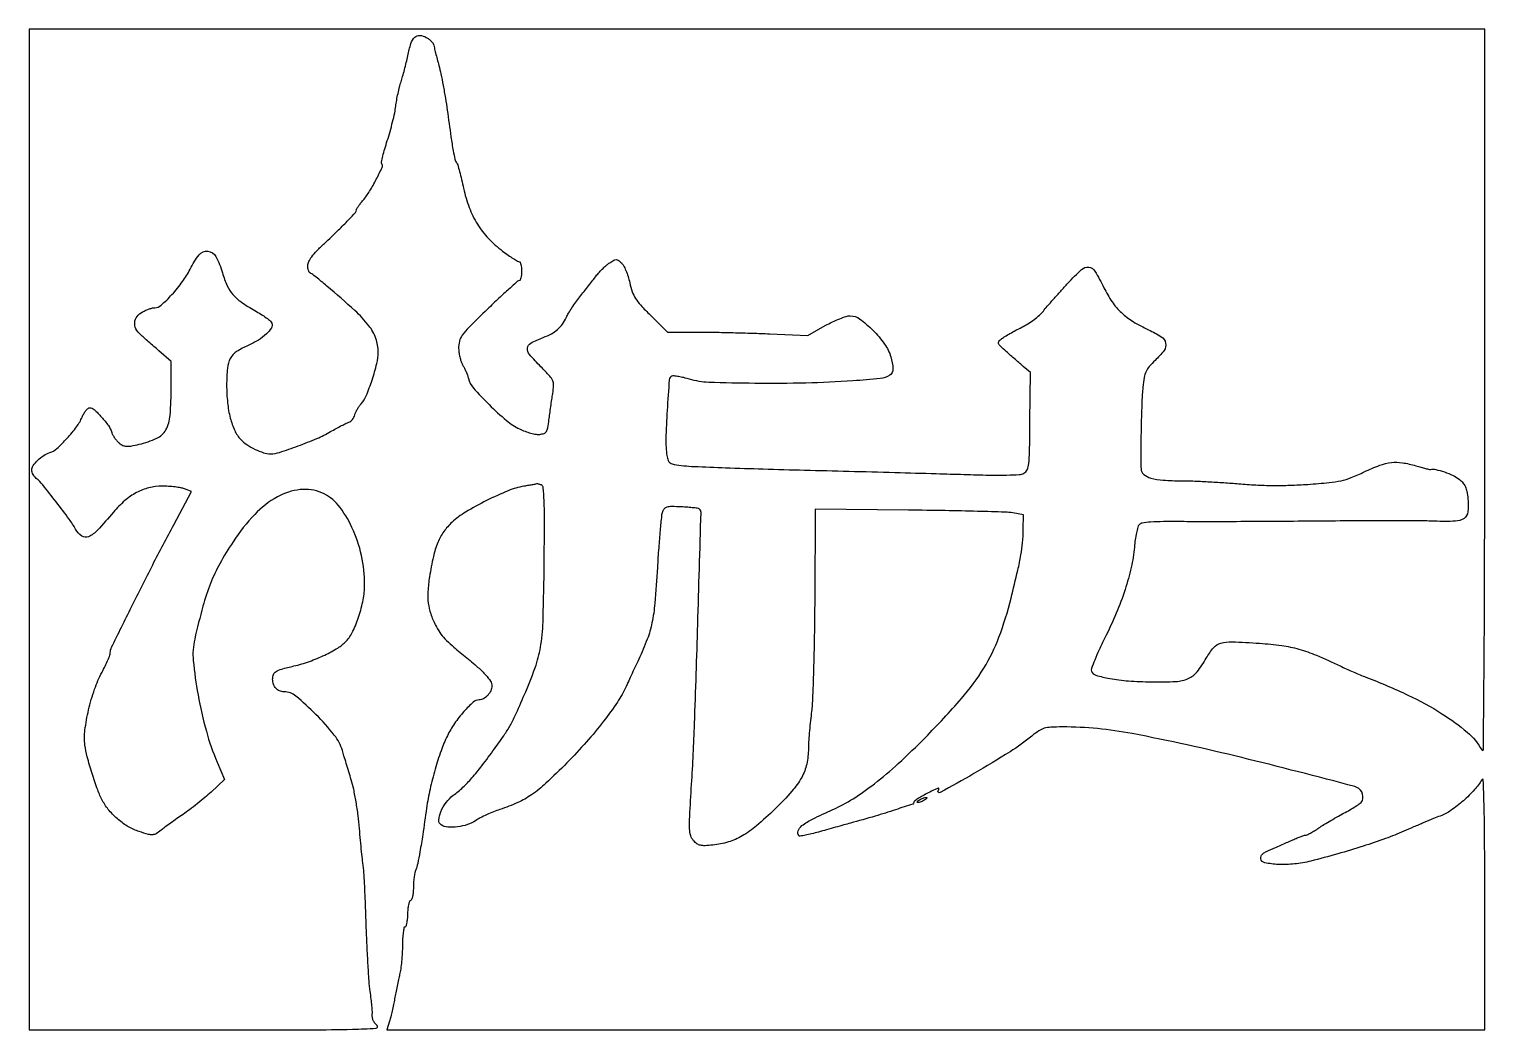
# Model space of a CAD drawing. Extents: x 0 to 538, y 0 to 370.
import ezdxf

# ---------------------------------------------------------------- set-up
doc = ezdxf.new("R2010")
doc.units = 0

msp = doc.modelspace()

# ---------------------------------------------------------------- linework, layer by layer
for points in [[(0, 185), (0, 0), (65.071429, 0, 0.00052), (103.907749, 0.040352, 0.005666), (119.540584, 0.25, 0.008154), (128.203529, 0.605811, 0.647633), (128.571429, 1.571429, -0.043505), (127.649888, 2.668985, -0.065612), (127.073566, 3.774779, -0.069427), (126.823417, 4.943908, -0.055995), (126.874478, 6.228696, 0.061701), (126.889281, 6.750754, 0.001932), (126.67838, 8.879284, 0.003742), (126.400832, 11.389792, 0.002581), (126.05059, 14.228696, -0.013871), (125.653422, 18.18019, -0.003414), (125.225618, 24.691571, -0.003492), (124.838478, 32.159466, -0.003486), (124.555446, 39.636227, 0.002119), (124.304182, 46.791568, 0.002827), (124.011776, 53.286171, 0.001982), (123.714338, 58.727195, 0.028963), (123.490949, 60.636227, -0.016238), (123.245484, 62.354151, -0.002322), (122.873539, 65.890017, -0.002638), (122.474907, 70.078511, -0.002248), (122.097658, 74.5, 0.012151), (121.600173, 79.224145, 0.009501), (120.838523, 84.325, 0.009627), (119.94735, 89.048454, 0.02306), (119.059245, 92.5, -0.000418), (118.154583, 95.454655, -0.000366), (117.213978, 98.544012, -0.000368), (116.368562, 101.335439, -0.001102), (115.796184, 103.245571, 0.09662), (112.797216, 108.983965, 0.026719), (106.001431, 116.61386, 0.023212), (98.608765, 123.409102, 0.17601), (94.229418, 125, -0.100074), (92.548237, 125.339888, -0.108623), (91.186826, 126.302316, -0.103094), (90.305793, 127.793761, -0.082212), (90, 129.640983, -0.092877), (90.327059, 131.386503, -0.16162), (91.256569, 132.510624, -0.073404), (93.23976, 133.37935, -0.009075), (97.827117, 134.541778, 0.027474), (103.578656, 136.226595, 0.025883), (109.22966, 138.560374, 0.027065), (114.061376, 141.184423, 0.06726), (117.168767, 143.728008, 0.076945), (119.640243, 147.364412, 0.031208), (121.873611, 152.940603, 0.03107), (123.473819, 159.043344, 0.048618), (124, 164.441929, 0.053672), (122.817426, 175.426816, 0.055217), (119.325149, 185.797967, 0.061183), (114.191293, 194.035211, 0.124265), (108.127876, 198.587318, 0.12773), (100.166745, 199.730606, 0.098639), (91.779629, 197.061619, 0.076892), (83.369082, 190.558176, 0.044214), (75.388502, 180.5, 0.019424), (70.465612, 172.35247, 0.032258), (67.047081, 165.0944, 0.027376), (64.244986, 156.665475, 0.01007), (61.189552, 144.5, 0.080446), (60.66865, 136.544188, 0.021193), (62.423639, 123.865362, 0.02217), (65.498886, 110.383089, 0.033471), (69.463032, 99.014466), (72.223635, 92.528931), (67.241251, 87.947616, -0.010845), (64.943922, 85.925386, -0.006565), (62.142233, 83.627247, -0.006575), (59.299454, 81.41777, -0.011485), (56.879433, 79.673314, 0.003258), (54.619099, 78.099827, 0.00285), (52.27589, 76.425786, 0.002865), (50.176011, 74.889031, 0.008531), (48.761893, 73.803793, -0.03046), (46.953795, 72.538123, -0.122962), (45.679168, 72.136659, -0.082334), (44.111071, 72.300115, -0.009301), (40.671919, 73.314285, -0.056227), (36.774422, 75.044054, -0.04274), (32.955654, 77.744236, -0.042385), (29.615892, 81.085425, -0.052315), (27.145561, 84.728017, -0.034668), (25.355985, 88.713007, -0.011386), (23.271096, 94.79966, -0.011395), (21.464894, 100.977289, -0.034461), (20.625585, 105.277282, -0.062915), (20.63557, 110.839017, -0.025642), (21.982836, 118.29651, -0.025589), (24.190402, 125.939851, -0.039652), (26.93675, 132.231104, 0.009484), (28.109792, 134.529606, 0.012053), (29.10017, 136.695816, 0.010111), (29.843637, 138.533204, 0.091321), (30, 139.382188, -0.114424), (30.479015, 141.447949, -0.000949), (37.848701, 156.412545, -0.003725), (45.673464, 171.933456, -0.00416), (53.450261, 186.772336), (60.012705, 199.044671), (57.441253, 200.022336, 0.047247), (56.071963, 200.399672, 0.014344), (53.939298, 200.712811, 0.014226), (51.51654, 200.92816, 0.015052), (49.130681, 201, 0.061076), (44.265551, 200.403488, 0.061629), (39.704471, 198.649594, 0.056259), (35.37322, 195.669836, 0.038788), (31.18892, 191.425331, -0.0121), (25.233582, 184.702253, -0.099524), (21.92876, 182.326486, -0.265655), (19.475129, 182.558863, -0.114057), (17.20349, 185.097632, 0.032712), (14.833971, 188.809155, 0.00631), (10.031793, 195.176012, 0.005266), (5.063942, 201.454728, 0.050598), (2.667368, 203.872445, -0.053416), (2.029347, 204.523372, -0.042998), (1.489789, 205.342061, -0.044525), (1.120919, 206.195947, -0.079866), (1, 206.948131, -0.151578), (1.516598, 208.613041, -0.049435), (3.194021, 210.60244, -0.048263), (5.407003, 212.373894, -0.071295), (7.657774, 213.423181, 0.112946), (10.249692, 214.903176, 0.022423), (14.038356, 218.716198, 0.024655), (17.573186, 223.016091, 0.060819), (19.589678, 226.560387, -0.031934), (20.241421, 227.877086, -0.040845), (21.010926, 228.989614, -0.045881), (21.780657, 229.770105, -0.176974), (22.409828, 230, -0.189788), (24.03725, 229.359189, -0.02323), (26.765318, 226.568867, -0.027927), (29.278675, 223.408329, -0.077317), (30.540776, 220.871526, 0.049099), (30.964308, 219.884809, 0.028037), (31.653479, 218.784661, 0.027766), (32.478831, 217.745464, 0.040876), (33.321485, 216.940761, 0.058547), (34.652399, 216.099474, 0.096795), (35.935065, 215.766832, 0.060483), (37.641256, 215.869432, 0.011881), (40.653976, 216.494711, 0.0517), (47.161792, 218.736238, 0.158499), (50.533951, 221.87395, 0.108986), (52.111966, 227.163917, 0.018198), (52.5, 237.821763), (52.5, 247.143526), (48, 251.060661, -0.000186), (46.112136, 252.705231, -0.000168), (44.160938, 254.407402, -0.000168), (42.414289, 255.933197, -0.000537), (41.25, 256.953165, -0.092703), (39.499798, 259.183189, -0.141573), (39.016138, 261.578107, -0.148614), (39.887784, 263.779107, -0.105743), (41.95034, 265.47432, -0.018483), (43.189883, 266.058309, -0.01825), (44.47436, 266.551831, -0.018462), (45.628557, 266.900555, -0.064212), (46.399716, 267, 0.185053), (48.80227, 267.920731, 0.023896), (52.787934, 271.861356, 0.028391), (56.700332, 276.635373, 0.042889), (59.480707, 281.231548, -0.053539), (62.85766, 286.555102, -0.258688), (66.050608, 287.876003, -0.246535), (68.982204, 285.881338, -0.049759), (71.460835, 279.859598, 0.03288), (73.228791, 275.116323, 0.072333), (75.30231, 271.85938, 0.064555), (78.371729, 269.109626, 0.02195), (83.462852, 265.934056, -0.01351), (85.689215, 264.597013, -0.017413), (87.654628, 263.244698, -0.015305), (89.199505, 262.025543, -0.127099), (89.713331, 261.304664, -0.235919), (89.541485, 259.537851, -0.064149), (87.705314, 257.30605, -0.051167), (84.716947, 255.024932, -0.035885), (80.954901, 253.075945, 0.04424), (76.686392, 250.773457, 0.123103), (74.399435, 248.282479, 0.100706), (73.301538, 244.695386, 0.024075), (73, 238.436425, 0.025449), (73.334535, 231.86798, 0.037595), (74.349771, 226.189838, 0.044151), (75.980075, 221.585831, 0.08124), (78.188165, 218.292954, 0.056953), (80.457121, 216.365519, 0.03564), (83.486192, 214.634567, 0.035965), (86.625634, 213.395131, 0.076175), (89.204152, 213, 0.077987), (92.570016, 213.528201, 0.010314), (99.412333, 215.886753, 0.012837), (106.38549, 218.657746, 0.02994), (111.408199, 221.169931, -0.005641), (113.479733, 222.335091, -0.006387), (115.493467, 223.404815, -0.005865), (117.225578, 224.271206, -0.034709), (118.165306, 224.649472, 0.091068), (118.842937, 225.015212, 0.052727), (119.501814, 225.669519, 0.050353), (120.044247, 226.492234, 0.059162), (120.376606, 227.364383, -0.044619), (120.71643, 228.340287, -0.023638), (121.298797, 229.482425, -0.023332), (122.009795, 230.602863, -0.033263), (122.749262, 231.519899, 0.089518), (124.602691, 234.433558, 0.017672), (126.750235, 240.268642, 0.019164), (128.491367, 246.346689, 0.06024), (129, 250.553118, 0.085297), (128.12018, 255.673004, 0.079831), (125.574157, 260.336935, 0.043669), (120.394246, 265.938664, 0.00855), (110.065347, 275, 0.004173), (107.967348, 276.748104, 0.0058), (106.05737, 278.276042, 0.00369), (104.432116, 279.526365, 0.071474), (103.877697, 279.833333, -0.17805), (103.539712, 280.127008, -0.049102), (103.257824, 280.784731, -0.043086), (103.064509, 281.646548, -0.033648), (103, 282.604048, -0.118776), (103.344836, 284.035188, -0.042388), (104.464363, 285.830366, -0.03099), (106.33213, 288.028608, -0.012825), (109.110179, 290.770715, 0.003684), (114.350052, 295.757004, 0.009681), (118.011058, 299.432219, 0.006794), (120.632701, 302.243468, 0.184567), (120.995373, 303.173275, -0.138189), (121.111214, 303.573844, -0.011069), (121.718638, 304.504443, -0.014298), (122.511883, 305.594644, -0.010474), (123.451054, 306.759462, 0.037393), (125.821631, 310.046849, 0.019241), (128.30754, 314.475171, 0.011181), (130.436693, 318.875097, 0.250528), (130.351044, 320.241017, -0.191379), (130.244291, 320.843423, -0.007493), (130.739404, 323.08079, -0.012372), (131.443773, 325.755356, -0.008323), (132.373996, 328.774294, 0.01021), (133.384567, 332.098531, 0.008294), (134.335194, 335.699324, 0.008397), (135.100594, 339.047613, 0.021503), (135.508799, 341.5, -0.013406), (135.839384, 343.705998, -0.009018), (136.329561, 346.20625, -0.009087), (136.89199, 348.610432, -0.017745), (137.442437, 350.5, 0.011478), (138.031843, 352.432774, 0.005183), (138.719816, 354.991362, 0.005128), (139.390621, 357.708354, 0.006983), (139.936088, 360.172722, -0.027195), (141.121317, 364.659886, -0.119502), (142.543763, 366.977393, -0.215345), (144.375608, 367.663176, -0.112743), (146.755399, 366.951634, -0.036367), (147.755226, 366.285413, -0.037171), (148.640183, 365.485792, -0.039847), (149.296838, 364.677167, -0.109682), (149.570383, 364, 0.017606), (149.754232, 363.095967, 0.002272), (150.224335, 361.178125, 0.00265), (150.804734, 358.907217, 0.002208), (151.444949, 356.5, -0.014668), (152.168461, 353.478399, -0.005406), (153.017249, 349.178125, -0.005353), (153.843488, 344.459826, -0.006411), (154.516743, 340, 0.001482), (155.90476, 330.148427, 0.00872), (156.738242, 324.995959, 0.013391), (157.389288, 321.858329, 0.102358), (158.02111, 320.5, -0.088891), (158.388602, 319.762104, -0.005205), (159.071223, 317.33663, -0.007745), (159.813066, 314.412335, -0.005618), (160.551776, 311.135336, 0.038226), (162.64302, 304.047247, 0.048219), (165.675552, 297.921451, 0.049378), (169.757361, 292.604301, 0.043282), (174.974353, 287.927093, 0.007684), (177.042044, 286.422614, 0.010899), (178.929801, 285.153583, 0.007204), (180.535145, 284.156819, 0.136142), (181.100411, 284, -0.292226), (181.448387, 283.777636, -0.045526), (181.735746, 282.971875, -0.038648), (181.934853, 281.841286, -0.024271), (182, 280.5, -0.023569), (181.936736, 279.158672, -0.037627), (181.743277, 278.028125, -0.043747), (181.464392, 277.219555, -0.296025), (181.126051, 277, 0.182915), (180.547006, 276.780836, 0.00198), (177.325172, 273.911344, 0.005901), (173.631478, 270.515689, 0.003767), (169.414139, 266.485427, 0.003519), (162.584152, 259.765283, 0.038808), (160.087366, 256.853913, 0.095598), (159.025951, 254.603386, 0.072611), (158.739124, 251.884629, 0.027706), (158.90366, 250.16253, 0.023392), (159.262746, 248.367404, 0.024044), (159.746817, 246.758667, 0.058562), (160.292848, 245.649202, -0.027102), (160.872354, 244.637429, -0.015604), (161.464031, 243.363325, -0.015561), (161.979887, 242.04285, -0.025024), (162.326851, 240.885521, 0.121356), (164.199361, 237.312916, 0.016638), (170.023945, 231.154782, 0.019692), (176.400456, 225.325738, 0.062193), (181.243739, 222.173508, 0.025013), (183.262233, 221.313604, 0.023326), (185.403656, 220.63692, 0.024018), (187.361597, 220.21674, 0.069584), (188.743739, 220.182973, 0.059699), (190.294963, 220.552361, 0.164499), (191.158119, 221.249086, 0.097259), (191.67575, 222.576943, 0.013658), (192.118965, 225.5, -0.002803), (192.411297, 227.757576, -0.001708), (192.780691, 230.421366, -0.001711), (193.164943, 233.059585, -0.00303), (193.502464, 235.232308, 0.025744), (193.835531, 238.284453, 0.11857), (193.521435, 240.022182, 0.082641), (192.405531, 241.726283, 0.008868), (189.133499, 245.152314, -0.018847), (184.951848, 249.709453, -0.198678), (184.190706, 252.065155, -0.256252), (185.405878, 253.91409, -0.030992), (190, 255.997097, 0.032984), (193.028548, 257.384817, 0.055477), (195.323813, 258.976915, 0.059412), (197.10628, 260.949454, 0.044663), (198.578182, 263.479698, -0.026578), (199.362606, 264.947692, -0.009778), (200.617897, 266.934661, -0.00966), (202.076223, 269.055712, -0.011447), (203.537573, 271, 0.000693), (205.07879, 272.961274, 0.000512), (206.779133, 275.135817, 0.000517), (208.381659, 277.193985, 0.001162), (209.592737, 278.760228, -0.019946), (210.734315, 280.127246, -0.015018), (212.091593, 281.5391, -0.015245), (213.450057, 282.790964, -0.033526), (214.576416, 283.642027, -0.020458), (216.082913, 284.543282, -0.126622), (216.950327, 284.761368, -0.150741), (217.739302, 284.513138, -0.032891), (218.869574, 283.618034, -0.086674), (219.654404, 282.611615, -0.023201), (220.527784, 280.770836, -0.022789), (221.340026, 278.552894, -0.021766), (221.961148, 276.236235, 0.02903), (222.911781, 272.885807, 0.058112), (224.108823, 270.411576, 0.04509), (226.038937, 267.908252, 0.011676), (229.588278, 264.25), (235.94216, 258), (247.72108, 257.978517, -0.003649), (253.241976, 257.92816, -0.00185), (260.190036, 257.788358, -0.001837), (267.360493, 257.591168, -0.002743), (273.627979, 257.361338), (287.755959, 256.765642), (294.224079, 260.382821, -0.016318), (296.901517, 261.76745, -0.017602), (299.597605, 262.937454, -0.017388), (301.969953, 263.775211, -0.07632), (303.434041, 264, -0.160157), (307.02888, 262.818207, -0.038696), (311.830634, 258.669301, -0.040157), (316.155483, 253.540729, -0.082665), (318.457798, 248.839061, -0.060155), (319.23261, 244.331791, -0.270227), (318.050204, 242.048192, -0.115932), (314.536598, 240.827608, -0.008818), (304.4569, 239.959865, -0.010929), (287.045722, 239.151691, -0.008652), (268.201525, 239.015574, -0.00647), (251.169674, 239.40773, -0.063262), (244.08124, 240.568515, 0.013584), (241.967669, 241.134183, 0.017183), (239.985363, 241.535972, 0.015344), (238.326632, 241.761152, 0.118209), (237.554772, 241.659391, 0.289675), (236.574369, 240.343908, 0.003382), (235.785041, 229.052817, 0.009429), (235.315498, 218.430196, 0.044862), (235.706106, 212.368289, 0.047693), (236.177292, 210.51777, 0.171665), (236.935966, 209.588468, 0.098341), (238.370087, 209.064855, 0.010341), (241.926088, 208.587872, 0.018031), (245.788731, 208.291411, 0.001089), (257.408358, 207.845401, 0.001628), (271.254204, 207.389283, 0.001203), (286.57995, 206.971262, -0.000332), (302.950732, 206.553268, -0.000296), (319.955405, 206.097723, -0.000297), (335.238978, 205.670151, -0.000922), (345.544834, 205.356695, 0.003493), (354.778156, 205.123371, 0.00973), (361.262438, 205.131025, 0.009646), (365.890987, 205.315949, 0.108466), (367.650617, 205.813016, 0.169546), (368.829902, 207.095502, 0.073004), (369.439436, 209.369825, 0.024523), (369.731867, 213.723613, 0.002057), (369.888847, 225.004217), (370.066129, 243.092432), (367.416068, 245.296216, -0.003816), (366.145027, 246.369724, -0.001675), (364.477267, 247.809971, -0.001657), (362.717763, 249.350037, -0.00222), (361.133003, 250.759005, -0.007502), (358.813698, 252.903216, -0.121324), (358.245549, 253.793259, -0.269128), (358.396687, 254.542192, -0.045823), (359.5, 255.578904, -0.028324), (360.612504, 256.349965, -0.007465), (362.476885, 257.453661, -0.007553), (364.640001, 258.647973, -0.007688), (366.825568, 259.769164, 0.026314), (369.060509, 261.022911, 0.020013), (371.372364, 262.617694, 0.020385), (373.424165, 264.292748, 0.043864), (374.825568, 265.773986, -0.010272), (376.270926, 267.523148, -0.002919), (378.588677, 270.182011, -0.002939), (381.241605, 273.154349, -0.003108), (383.880568, 276.040027, -0.01957), (388.968679, 281.120779, -0.220549), (391.615016, 281.972534, -0.231109), (393.899531, 280.48557, -0.021476), (397.199063, 274.396828, 0.036685), (400.228068, 269.191417, 0.053727), (403.670358, 265.167792, 0.051666), (407.996096, 261.862148, 0.030905), (413.719663, 258.827729, -0.037379), (418.402477, 256.26695, -0.199509), (420.017782, 253.915, -0.21477), (419.43055, 251.227845, -0.043536), (416.113034, 247.485386, 0.024499), (413.940238, 245.214417, 0.071295), (412.767752, 243.393089, 0.064738), (412.094125, 241.217958, 0.017696), (411.607303, 237.651054, 0.015967), (411.244396, 232.347981, 0.003455), (410.973519, 223.163832, 0.003736), (410.832303, 213.814415, 0.010837), (410.923105, 207.347825, 0.220934), (411.917033, 205.394026, 0.096097), (414.569887, 204.034054, 0.053602), (419.084506, 203.23581, 0.017187), (425.899223, 203.007211, -0.009369), (430.071465, 202.932527, -0.004005), (435.645397, 202.683516, -0.003961), (441.584809, 202.323294, -0.005202), (447, 201.895145, 0.010119), (453.332105, 201.45711, 0.010279), (459.643677, 201.278618, 0.010157), (466.029225, 201.359072, 0.009359), (472.583331, 201.697759, 0.006332), (480.424036, 202.350113, 0.030506), (484.844015, 203.048292, 0.040058), (488.574476, 204.19299, 0.016392), (493.437123, 206.309825, -0.021666), (499.177433, 208.737063, -0.059981), (503.433293, 209.764564, -0.068054), (507.495022, 209.688124, -0.034418), (512.495365, 208.551432, 0.005245), (514.382699, 208.004953, 0.007488), (516.069694, 207.562715, 0.004465), (517.492432, 207.225883, 0.104702), (517.904295, 207.219748, -0.106264), (519.86773, 207.184435, -0.0249), (523.047437, 206.271794, -0.026595), (526.241045, 204.987055, -0.059441), (528.462492, 203.611607, -0.046623), (529.871115, 202.255743, -0.07169), (530.780205, 200.831695, -0.060027), (531.348201, 199.028281, -0.023555), (531.707705, 196.44178, -0.046617), (531.69697, 191.475207, -0.222942), (530.291949, 189.09927, -0.142634), (527.084716, 188.055294, -0.016378), (519.413704, 188.066188, 0.007231), (513.644911, 188.179919, 0.001209), (502.571526, 188.211299, 0.001324), (489.552577, 188.182234, 0.001174), (476, 188.084259, -0.000746), (462.029158, 187.971288, -0.000699), (447.753924, 187.897101, -0.000695), (435.087677, 187.866591, -0.002404), (426.885698, 187.897676, 0.003978), (419.167421, 187.902635, 0.015734), (414.424465, 187.718612, 0.02018), (411.340938, 187.376178, 0.183809), (410.184714, 186.722566, 0.108076), (409.725762, 185.835395, 0.014117), (409.230017, 183.754323, 0.015886), (408.784251, 181.216203, 0.012681), (408.460661, 178.456598, -0.032491), (407.279416, 170.961895, -0.023466), (405.036845, 162.801974, -0.021252), (401.763578, 154.042762, -0.016158), (397.468504, 144.73746, 0.008017), (395.437241, 140.518598, 0.011871), (393.804965, 136.752132, 0.007136), (392.569959, 133.576726, 0.18276), (392.574397, 132.666719, 0.232948), (394.254951, 131.111584, 0.027622), (399.343978, 129.900175, 0.026594), (406.242361, 129.031344, 0.014546), (414.76107, 128.664629, 0.015385), (423.793172, 128.816699, 0.090208), (428.397413, 129.882769, 0.123499), (431.63233, 132.358412, 0.039527), (435.040333, 137.417471, -0.047685), (437.746186, 141.296357, -0.149446), (440.393105, 142.991827, -0.077924), (444.504867, 143.477075, -0.007223), (454.757688, 142.93823, -0.017416), (462.91099, 142.105491, -0.03453), (469.27001, 140.779047, -0.031367), (475.764411, 138.500797, -0.011991), (484.5, 134.55687, 0.005777), (486.741787, 133.511025, 0.003762), (489.353125, 132.352909, 0.003783), (491.918003, 131.261411, 0.007199), (494, 130.428922, -0.018636), (509.5462, 123.796472, -0.03018), (522.150159, 116.896833, -0.036002), (531.513102, 110.024568, -0.090829), (536.837911, 103.5, 0.771297), (537.428522, 103.64862, 0.000433), (537.697757, 132.217474, 0.001671), (537.902052, 171.394077, 0.000411), (537.969591, 235.75), (538, 370), (269, 370), (0, 370)], [(182.851821, 200.979844, 0.055785), (177.096007, 199.33257, 0.01839), (169.073821, 195.682783, 0.018561), (161.298753, 191.42649, 0.051393), (156.304861, 187.703024, 0.053712), (153.256295, 184.227847, 0.055433), (151.055283, 180.218233, 0.042427), (149.393115, 174.965468, 0.016668), (147.970273, 167.5, 0.023476), (147.383552, 162.091303, 0.045974), (147.516749, 157.764271, 0.050902), (148.41436, 153.831101, 0.03643), (150.168244, 149.670214, 0.030528), (151.797177, 146.907717, 0.040655), (153.617648, 144.633726, 0.026626), (156.313643, 142.065105, 0.005989), (161.179369, 138, -0.008992), (165.878581, 134.025847, -0.028821), (168.800254, 131.149357, -0.043698), (170.490272, 128.918036, -0.141147), (171, 127.148352, -0.109851), (170.608589, 125.388299, -0.0754), (169.469641, 123.680476, -0.077419), (167.914423, 122.429024, -0.131515), (166.311551, 122, 0.186281), (164.094899, 121.144475, 0.027446), (160.654635, 117.661568, 0.030539), (157.214035, 113.258489, 0.036823), (154.567032, 108.726535, 0.027652), (152.227871, 103.189647, 0.016197), (150.017718, 96.338206, 0.015749), (148.161645, 89.012953, 0.018766), (146.891765, 82, -0.00175), (145.452847, 72.153512, -0.00608), (144.423085, 65.803499, -0.00815), (143.599498, 61.503204, -0.042921), (142.909772, 59.202947, 0.044337), (142.559403, 58.022332, 0.016063), (142.267246, 56.297079, 0.015783), (142.066782, 54.377695, 0.018127), (142, 52.53628, -0.02211), (141.92484, 50.837449, -0.031774), (141.69694, 49.349221, -0.032757), (141.3693, 48.213972, -0.229555), (140.968308, 47.822769, 0.232836), (140.560966, 47.420389, 0.028974), (140.211731, 46.187682, 0.029301), (139.953017, 44.580034, 0.020229), (139.841485, 42.739436, -0.017323), (139.74199, 40.922719, -0.028053), (139.517803, 39.392209, -0.027212), (139.219613, 38.252709, -0.325971), (138.873177, 38, 0.35906), (138.526911, 37.714536, 0.014947), (138.249488, 36.017187, 0.020004), (138.048167, 33.837879, 0.012145), (137.976143, 31.25, -0.01271), (137.892807, 28.372514, -0.010448), (137.661697, 25.307813, -0.010591), (137.330756, 22.500495, -0.02739), (136.93919, 20.5, 0.007185), (136.489624, 18.611364, 0.003574), (135.97153, 16.20625, 0.003546), (135.470097, 13.706058, 0.005203), (135.067675, 11.5, -0.007838), (134.663338, 9.347751, -0.00605), (134.157438, 7.014063, -0.006121), (133.631693, 4.845214, -0.01455), (133.174434, 3.25), (132.139611, 0), (335.069806, 0), (538, 0), (537.969591, 47.25, 0.00113), (537.903462, 70.023195, 0.004936), (537.700882, 83.495317, 0.003946), (537.40979, 92.366838, 0.759909), (536.842293, 92.5, -0.059504), (534.21699, 88.826651, -0.027955), (530.042281, 84.733649, -0.027935), (525.453654, 81.144632, -0.061727), (521.525702, 79.07661, 0.00608), (519.015966, 78.093122, 0.002207), (515.479425, 76.639192, 0.002188), (511.622685, 75.013843, 0.002608), (508, 73.446043, -0.016395), (501.281981, 70.756042, -0.00922), (492.966933, 67.911277, -0.008488), (483.600071, 65.072929, -0.007259), (473.642166, 62.394768, -0.036693), (467.655145, 61.337072, -0.037224), (461.606822, 61.173153, -0.036264), (456.679525, 61.766358, -0.30666), (455.183085, 63.268871, -0.141602), (455.266963, 64.167483, -0.109195), (455.818819, 64.988258, -0.069225), (456.916942, 65.777378, -0.024622), (458.673042, 66.594786, 0.004677), (460.431216, 67.32936, 0.00257), (462.570137, 68.259647, 0.002561), (464.731173, 69.22604, 0.004095), (466.565724, 70.075914, -0.009126), (468.199013, 70.812681, -0.011357), (469.744031, 71.4348, -0.009729), (471.054565, 71.899311, -0.080466), (471.676178, 72, 0.111341), (472.286663, 72.13765, 0.012657), (473.556572, 72.780882, 0.014805), (475.044591, 73.640331, 0.011539), (476.610453, 74.658322, -0.012056), (478.51701, 75.895004, -0.005296), (481.096814, 77.443942, -0.005238), (483.869631, 79.030271, -0.006995), (486.421253, 80.408322, 0.012851), (488.719477, 81.684506, 0.017332), (490.725334, 82.962448, 0.014439), (492.300146, 84.112581, 0.149257), (492.758492, 84.761715, 0.431112), (489.954225, 89.949037, 0.005041), (448.155217, 100.668589, 0.012605), (407.691835, 109.536772, 0.047672), (381.915617, 112, 0.011916), (377.568512, 111.896383, 0.060094), (375.177692, 111.491627, 0.074845), (373.200163, 110.567495, 0.02447), (370.602992, 108.651885, -0.030779), (362.524651, 102.849324, -0.008532), (349.165959, 94.763606, -0.006989), (336.663919, 87.717041, -0.826511), (336.00977, 88.511772, 0.1455), (336.255881, 89.087845, 0.519902), (336.008032, 89.308177, 0.053272), (334.81575, 88.888254, 0.005987), (332.235442, 87.619307, 0.011293), (330.229194, 86.545051, 0.017052), (328.537911, 85.512083, 0.011929), (327.215532, 84.595208, 0.239606), (327, 84.171265, -0.320902), (326.530578, 83.515174, -0.002649), (320.204432, 81.394751, -0.007886), (312.649454, 79.038294, -0.004567), (303.5, 76.432682, 0.000751), (301.109828, 75.771681, 0.000345), (297.99717, 74.903528, 0.000342), (294.723302, 73.985563, 0.000473), (291.788239, 73.157435, -0.008904), (289.177044, 72.468001, -0.013648), (286.88995, 71.973259, -0.008062), (284.989096, 71.647708, -0.239131), (284.538239, 71.795095, -0.296781), (284.166556, 73.552745, -0.136707), (285.626192, 75.511811, -0.050374), (289.553905, 77.963724, -0.010233), (297, 81.441389, 0.03679), (304.497365, 85.440574, 0.024778), (312.434882, 91.025092, 0.020568), (321.194386, 98.460026, 0.011568), (331.230569, 108.153958, 0.015693), (344.53222, 122.483218, 0.041319), (352.829238, 133.761775, 0.048314), (358.412315, 145.170445, 0.029077), (362.8749, 159.575344, 0.002611), (365.378225, 169.936624, 0.013908), (366.558281, 175.640065, 0.022657), (367.138357, 180.046081, 0.016645), (367.395995, 184.966868), (367.5, 190.433737), (363.5, 191.119159, 0.034321), (360.688112, 191.40439, 0.001412), (350.540625, 191.705377, 0.002451), (338.507966, 191.96924, 0.001736), (325, 192.15229), (290.5, 192.5), (290.326338, 159, -0.002812), (290.18099, 145.552603, -0.003335), (289.887515, 132.851456, -0.002904), (289.506255, 122.14044, -0.021242), (289.076338, 117.026234, 0.005772), (288.664267, 113.452519, 0.005109), (288.316174, 109.721877, 0.005136), (288.071502, 106.355212, 0.01557), (288, 104.059667, -0.054042), (287.373307, 98.278374, -0.072253), (285.515695, 93.346377, -0.054949), (281.903758, 88.225019, -0.018713), (275.614905, 81.627652, -0.017013), (268.849276, 75.47614, -0.044489), (263.487831, 71.689286, -0.057193), (258.406278, 69.469982, -0.048841), (252.674932, 68.308749, -0.015395), (249.795111, 68.102454, -0.065913), (248.084353, 68.25841, -0.096772), (246.815936, 68.818002, -0.057127), (245.569805, 69.916604, -0.110277), (244.50301, 71.804068, -0.064754), (244.073916, 74.373978, -0.022824), (244.117429, 78.941942, -0.001898), (244.816093, 90.777854, 0.006734), (245.920929, 113.175691, 0.001668), (247.114679, 149.912166, 0.000128), (248.308745, 191.228409, 0.206366), (247.783385, 192.549948, 0.160796), (247.341542, 192.772466, 0.006799), (245.580726, 193.00997, 0.011103), (243.454352, 193.219604, 0.007611), (241.0339, 193.367052, 0.0091), (237.446525, 193.465443, 0.065235), (235.729431, 193.256541, 0.141174), (234.736762, 192.672456, 0.102091), (234.056619, 191.575414, 0.062567), (233.713695, 190.087604, 0.002629), (233.190844, 184.675278, 0.0045), (232.66153, 178.238378, 0.00318), (232.178112, 171, -0.00566), (231.226712, 157.743596, -0.029269), (230.190644, 150.469908, -0.040945), (228.46551, 144.512231, -0.018367), (225.285578, 137, 0.000228), (223.860116, 133.946051, 0.000247), (222.475287, 130.971791, 0.000232), (221.290671, 128.421153, 0.001203), (220.640356, 127.010352, -0.03936), (217.396303, 121.18615, -0.017966), (212.313483, 114.108502, -0.016459), (205.963294, 106.440206, -0.013818), (198.751548, 98.732968, -0.00979), (191.018313, 91.213498, -0.035825), (185.706898, 86.916735, -0.046879), (180.609592, 84.032798, -0.026735), (174, 81.486451, 0.016828), (171.639405, 80.630323, 0.012514), (169.092748, 79.533746, 0.012682), (166.740344, 78.37706, 0.027804), (165.017865, 77.349364, -0.071106), (162.024825, 75.897784, -0.047373), (158.294873, 75.08359, -0.048495), (154.718257, 75.000153, -0.12372), (152.273811, 75.809614, -0.278452), (151.406351, 77.553082, -0.077249), (152.150146, 80.650772, -0.063753), (154.085293, 84.052816, -0.07034), (156.761073, 86.730948, 0.026894), (160.281143, 89.690837, 0.023152), (163.652621, 93.156934, 0.018082), (167.363194, 97.660966, 0.007763), (172, 103.922348, 0.006043), (175.864405, 109.453737, 0.024495), (178.007979, 112.959901, 0.020157), (179.986368, 116.958546, 0.003174), (183.508183, 125, 0.018967), (187.331175, 134.900055, 0.046864), (189.156198, 142.458183, 0.029253), (189.971825, 152.055418, 0.003885), (190.349128, 172.42132, 0.001612), (190.46587, 187.922491, 0.01057), (190.335025, 195.695542, 0.012767), (190.034974, 200.414158, 0.286297), (189.246022, 201.459087, 0.010512), (188.693702, 201.657815, 0.015565), (188.201082, 201.806556, 0.010679), (187.792243, 201.906931, 0.210426), (187.668213, 201.882381, -0.105934), (187.524997, 201.821978, -0.000702), (186.18401, 201.568743, -0.002744), (184.645675, 201.289206, -0.001745)], [(331, 85, -0.026766), (330.352293, 84.628962, -0.024204), (329.646875, 84.315379, -0.024967), (328.987337, 84.096832, -0.067616), (328.5, 84.030626, -0.190341), (328.267727, 84.122372, -0.335455), (328.234375, 84.315379, -0.102785), (328.485814, 84.625641, -0.027796), (329, 85, -0.026766), (329.647707, 85.371038, -0.024204), (330.353125, 85.684621, -0.024967), (331.012663, 85.903168, -0.067616), (331.5, 85.969374, -0.190341), (331.732273, 85.877628, -0.335455), (331.765625, 85.684621, -0.102785), (331.514186, 85.374359, -0.027796)]]:
    msp.add_lwpolyline(points, format="xyb", close=True)

doc.saveas('drawing.dxf')
